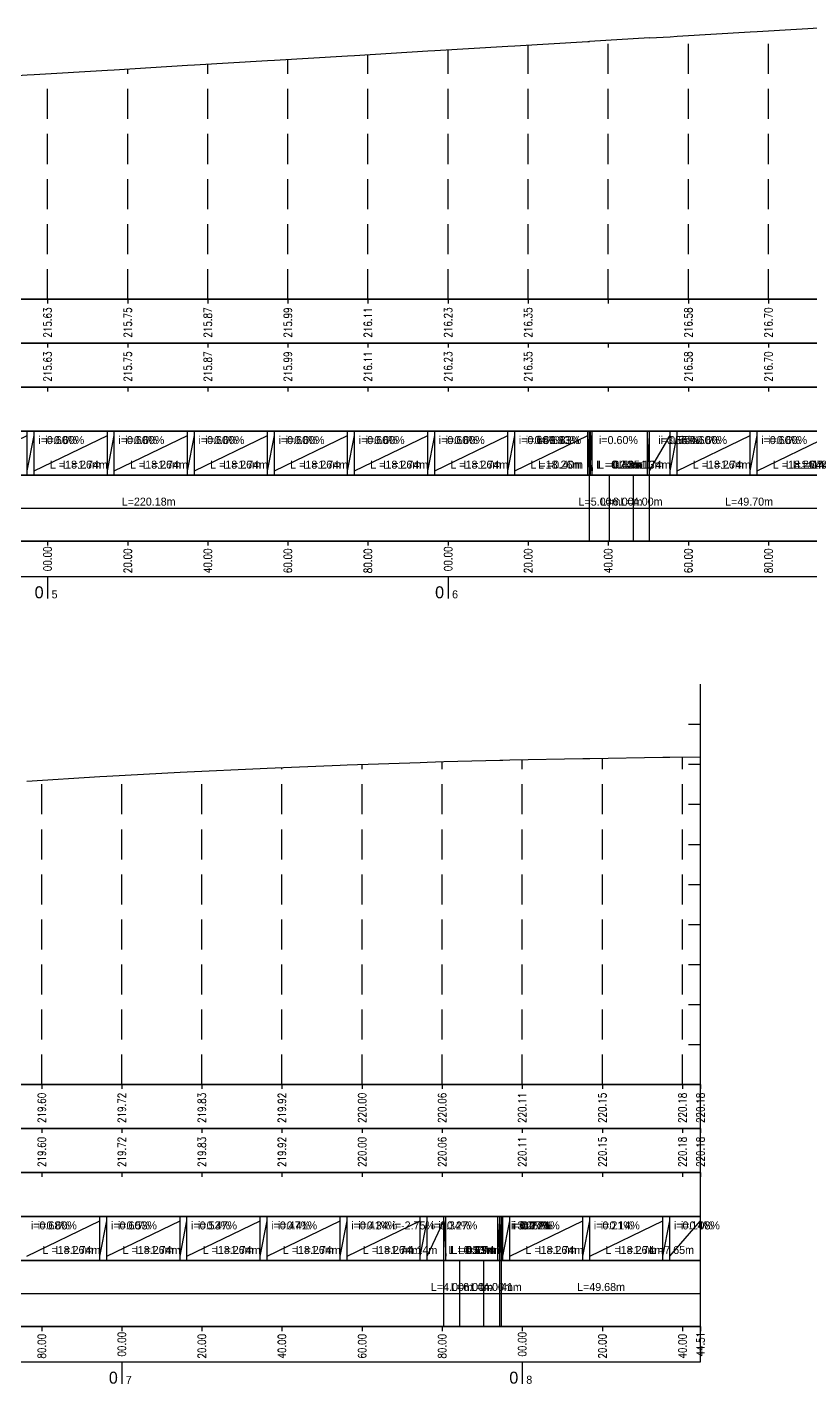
# Model space of a CAD drawing. Header units: metres. Extents: x 7399493 to 7407015, y 5696902 to 5712236.
# Drawn here: x 7406361.3 to 7406557, y 5700336.9 to 5700675.9 of the extents above; entities that cross this region are included whole.
import ezdxf

# ---------------------------------------------------------------- set-up
doc = ezdxf.new("R2010")
doc.units = ezdxf.units.M
doc.linetypes.add('DASHED', pattern=[0.75, 0.5, -0.25])
for name, color, linetype in [('pomoc', 140, 'Continuous'), ('PR_0', 7, 'Continuous'), ('PR_istniejacy_teren', 7, 'Continuous')]:
    doc.layers.add(name, color=color, linetype=linetype)
doc.styles.add('simplex 0.80', font='simplex.shx', dxfattribs={"width": 0.8})

# ---------------------------------------------------------------- blocks, each defined once
blk = doc.blocks.new('*U225')
at = {"layer": 'pomoc', "color": 7, "linetype": 'Continuous', "lineweight": -3}
for p, q in [((844.51, 0), (844.51, 100)), ((841.51, 90), (844.51, 90)), ((841.51, 80), (844.51, 80)), ((841.51, 70), (844.51, 70)), ((841.51, 60), (844.51, 60)), ((841.51, 50), (844.51, 50)), ((841.51, 40), (844.51, 40)), ((841.51, 30), (844.51, 30)), ((841.51, 20), (844.51, 20)), ((841.51, 10), (844.51, 10)), ((0, 0), (844.51, 0)), ((841.51, 0), (844.51, 0)), ((680, -11), (680, -12.1)), ((700, -11), (700, -12.1)), ((720, -11), (720, -12.1)), ((740, -11), (740, -12.1)), ((760, -11), (760, -12.1)), ((780, -11), (780, -12.1)), ((800, -11), (800, -12.1)), ((820, -11), (820, -12.1)), ((840, -11), (840, -12.1)), ((844.51, -11), (844.51, -12.1)), ((680, -22), (680, -23.1)), ((700, -22), (700, -23.1)), ((720, -22), (720, -23.1)), ((740, -22), (740, -23.1)), ((760, -22), (760, -23.1)), ((780, -22), (780, -23.1)), ((800, -22), (800, -23.1)), ((820, -22), (820, -23.1)), ((840, -22), (840, -23.1)), ((844.51, -22), (844.51, -23.1)), ((680, -60.5), (680, -61.6)), ((700, -60.5), (700, -61.6)), ((720, -60.5), (720, -61.6)), ((740, -60.5), (740, -61.6)), ((760, -60.5), (760, -61.6)), ((780, -60.5), (780, -61.6)), ((800, -60.5), (800, -61.6)), ((820, -60.5), (820, -61.6)), ((840, -60.5), (840, -61.6)), ((844.51, -60.5), (844.51, -61.6)), ((700, -69.3), (700, -74.8)), ((800, -69.3), (800, -74.8))]:
    blk.add_line(p, q, dxfattribs=at)
at = {"layer": 'pomoc', "color": 7, "linetype": 'DASHED', "lineweight": -3, "ltscale": 15}
for p, q in [((820, 0), (820, 81.53)), ((840, 0), (840, 81.8)), ((844.51, 0), (844.51, 81.84)), ((720, 0), (720, 78.26)), ((740, 0), (740, 79.19)), ((760, 0), (760, 79.99)), ((780, 0), (780, 80.64)), ((800, 0), (800, 81.14)), ((680, 0), (680, 76.04)), ((700, 0), (700, 77.22))]:
    blk.add_line(p, q, dxfattribs=at)
at = {"layer": 'pomoc', "color": 1, "linetype": 'Continuous', "lineweight": -3}
for p, q in [((680, 0), (680, -1.1)), ((700, 0), (700, -1.1)), ((720, 0), (720, -1.1)), ((740, 0), (740, -1.1)), ((760, 0), (760, -1.1)), ((780, 0), (780, -1.1)), ((800, 0), (800, -1.1)), ((820, 0), (820, -1.1)), ((840, 0), (840, -1.1)), ((844.51, 0), (844.51, -1.1)), ((680, -22), (680, -23.1)), ((700, -22), (700, -23.1)), ((720, -22), (720, -23.1)), ((740, -22), (740, -23.1)), ((760, -22), (760, -23.1)), ((780, -22), (780, -23.1)), ((800, -22), (800, -23.1)), ((820, -22), (820, -23.1)), ((840, -22), (840, -23.1)), ((844.51, -22), (844.51, -23.1)), ((694.54, -44), (694.54, -33)), ((696.27, -44), (696.27, -33)), ((714.54, -44), (714.54, -33)), ((716.27, -44), (716.27, -33)), ((734.54, -44), (734.54, -33)), ((736.27, -44), (736.27, -33)), ((754.54, -44), (754.54, -33)), ((756.27, -44), (756.27, -33)), ((774.54, -44), (774.54, -33)), ((776.27, -44), (776.27, -33)), ((780.41, -44), (780.41, -33)), ((780.95, -44), (780.95, -33)), ((793.88, -44), (793.88, -33)), ((794.41, -44), (794.41, -33)), ((794.83, -44), (794.83, -33)), ((795.12, -44), (795.12, -33)), ((796.86, -44), (796.86, -33)), ((815.12, -44), (815.12, -33)), ((816.86, -44), (816.86, -33)), ((835.12, -44), (835.12, -33)), ((836.86, -44), (836.86, -33)), ((676.27, -42.9), (694.54, -34.1)), ((694.54, -42.9), (696.27, -34.1)), ((696.27, -42.9), (714.54, -34.1)), ((714.54, -42.9), (716.27, -34.1)), ((716.27, -42.9), (734.54, -34.1)), ((734.54, -42.9), (736.27, -34.1)), ((736.27, -42.9), (754.54, -34.1)), ((754.54, -42.9), (756.27, -34.1)), ((756.27, -42.9), (774.54, -34.1)), ((774.54, -42.9), (776.27, -34.1)), ((776.27, -42.9), (780.41, -34.1)), ((780.41, -34.1), (780.95, -42.9)), ((793.88, -42.9), (794.41, -34.1)), ((794.41, -42.9), (794.83, -34.1)), ((794.83, -42.9), (795.12, -34.1)), ((795.12, -42.9), (796.86, -34.1)), ((796.86, -42.9), (815.12, -34.1)), ((815.12, -42.9), (816.86, -34.1)), ((816.86, -42.9), (835.12, -34.1)), ((835.12, -42.9), (836.86, -34.1)), ((836.86, -42.9), (844.51, -34.1)), ((780.41, -60.5), (780.41, -44)), ((784.41, -60.5), (784.41, -44)), ((790.41, -60.5), (790.41, -44)), ((794.41, -60.5), (794.41, -44)), ((794.83, -60.5), (794.83, -44)), ((391.27, -52.25), (780.41, -52.25)), ((780.41, -52.25), (784.41, -52.25)), ((784.41, -52.25), (790.41, -52.25)), ((790.41, -52.25), (794.41, -52.25)), ((794.41, -52.25), (794.83, -52.25)), ((794.83, -52.25), (844.51, -52.25))]:
    blk.add_line(p, q, dxfattribs=at)
at = {"layer": 'pomoc', "color": 7, "linetype": 'Continuous', "lineweight": -3}
for points in [[(0, -11), (844.51, -11), (844.51, 0), (0, 0)], [(0, -22), (844.51, -22), (844.51, -11), (0, -11)], [(0, -33), (844.51, -33), (844.51, -22), (0, -22)], [(0, -33), (844.51, -33), (844.51, -22), (0, -22)], [(0, -44), (844.51, -44), (844.51, -33), (0, -33)], [(0, -60.5), (844.51, -60.5), (844.51, -44), (0, -44)], [(0, -69.3), (844.51, -69.3), (844.51, -60.5), (0, -60.5)]]:
    blk.add_3dface(points, dxfattribs=at)
blk = doc.blocks.new('*U223')
at = {"layer": 'pomoc', "color": 1, "linetype": 'Continuous', "lineweight": -3, "char_height": 2, "attachment_point": 6, "rotation": 90, "style": 'simplex 0.80'}
for s, insert in [('219.60', (7404472.32, 5700412.7)), ('219.72', (7404492.32, 5700412.7)), ('219.83', (7404512.32, 5700412.7)), ('219.92', (7404532.32, 5700412.7)), ('220.00', (7404552.32, 5700412.7)), ('220.06', (7404572.32, 5700412.7)), ('220.11', (7404592.32, 5700412.7)), ('220.15', (7404612.32, 5700412.7)), ('220.18', (7404632.32, 5700412.7)), ('220.18', (7404636.83, 5700412.7))]:
    blk.add_mtext(s, dxfattribs=dict(at, insert=insert))
blk = doc.blocks.new('*U222')
at = {"layer": 'pomoc', "color": 1, "linetype": 'Continuous', "lineweight": -3, "char_height": 2, "attachment_point": 6, "rotation": 90, "style": 'simplex 0.80'}
for s, insert in [('219.60', (7404472.32, 5700401.7)), ('219.72', (7404492.32, 5700401.7)), ('219.83', (7404512.32, 5700401.7)), ('219.92', (7404532.32, 5700401.7)), ('220.00', (7404552.32, 5700401.7)), ('220.06', (7404572.32, 5700401.7)), ('220.11', (7404592.32, 5700401.7)), ('220.15', (7404612.32, 5700401.7)), ('220.18', (7404632.32, 5700401.7)), ('220.18', (7404636.83, 5700401.7))]:
    blk.add_mtext(s, dxfattribs=dict(at, insert=insert))
blk = doc.blocks.new('*U221')
at = {"layer": 'PR_0', "color": 1, "linetype": 'Continuous', "lineweight": -3, "char_height": 2}
for s, insert, attachment_point in [('i=0.68%', (7404469.61, 5700378.54), 7), ('i=0.60%', (7404471.35, 5700378.54), 7), ('i=0.60%', (7404489.61, 5700378.54), 7), ('i=0.53%', (7404491.35, 5700378.54), 7), ('i=0.53%', (7404509.61, 5700378.54), 7), ('i=0.47%', (7404511.35, 5700378.54), 7), ('i=0.47%', (7404529.61, 5700378.54), 7), ('i=0.41%', (7404531.35, 5700378.54), 7), ('i=0.41%', (7404549.61, 5700378.54), 7), ('i=0.34%', (7404551.35, 5700378.54), 7), ('i=-2.75%', (7404570.52, 5700378.54), 9), ('i=0.34%', (7404569.61, 5700378.54), 7), ('i=0.27%', (7404571.35, 5700378.54), 7), ('i=3.25%', (7404588.96, 5700378.54), 7), ('i=0.27%', (7404589.49, 5700378.54), 7), ('i=0.27%', (7404589.9, 5700378.54), 7), ('i=0.27%', (7404590.19, 5700378.54), 7), ('i=0.21%', (7404591.93, 5700378.54), 7), ('i=0.21%', (7404610.19, 5700378.54), 7), ('i=0.14%', (7404611.93, 5700378.54), 7), ('i=0.14%', (7404630.19, 5700378.54), 7), ('i=0.08%', (7404631.93, 5700378.54), 7), ('L =18.26m', (7404485.23, 5700372.41), 9), ('L =1.74m', (7404486.97, 5700372.41), 9), ('L =18.26m', (7404505.23, 5700372.41), 9), ('L =1.74m', (7404506.97, 5700372.41), 9), ('L =18.26m', (7404525.23, 5700372.41), 9), ('L =1.74m', (7404526.97, 5700372.41), 9), ('L =18.26m', (7404545.23, 5700372.41), 9), ('L =1.74m', (7404546.97, 5700372.41), 9), ('L =18.26m', (7404565.23, 5700372.41), 9), ('L =1.74m', (7404566.97, 5700372.41), 9), ('L =4.14m', (7404571.11, 5700372.41), 9), ('L =0.53m', (7404585.11, 5700372.41), 9), ('L =0.41m', (7404585.53, 5700372.41), 9), ('L =0.53m', (7404574.36, 5700372.41), 7), ('L =0.29m', (7404585.82, 5700372.41), 9), ('L =1.74m', (7404587.56, 5700372.41), 9), ('L =18.26m', (7404605.82, 5700372.41), 9), ('L =1.74m', (7404607.56, 5700372.41), 9), ('L =18.26m', (7404625.82, 5700372.41), 9), ('L =1.74m', (7404627.56, 5700372.41), 9), ('L =7.65m', (7404635.21, 5700372.41), 9)]:
    blk.add_mtext(s, dxfattribs=dict(at, insert=insert, attachment_point=attachment_point))
blk = doc.blocks.new('*U220')
at = {"layer": 'pomoc', "color": 1, "linetype": 'Continuous', "lineweight": -3, "char_height": 2, "attachment_point": 8}
for s, insert in [('L=4.00m', (7404574.74, 5700363.16)), ('L=6.00m', (7404579.74, 5700363.16)), ('L=4.00m', (7404584.74, 5700363.16)), ('L=0.41m', (7404586.95, 5700363.16)), ('L=49.68m', (7404611.99, 5700363.16))]:
    blk.add_mtext(s, dxfattribs=dict(at, insert=insert))
blk = doc.blocks.new('*U219')
at = {"layer": 'pomoc', "color": 1, "linetype": 'Continuous', "lineweight": -3, "char_height": 2, "attachment_point": 5, "rotation": 90, "style": 'simplex 0.80'}
for s, insert in [('80.00', (7404472.32, 5700349.39)), ('00.00', (7404492.32, 5700349.89)), ('20.00', (7404512.32, 5700349.39)), ('40.00', (7404532.32, 5700349.39)), ('60.00', (7404552.32, 5700349.39)), ('80.00', (7404572.32, 5700349.39)), ('00.00', (7404592.32, 5700349.89)), ('20.00', (7404612.32, 5700349.39)), ('40.00', (7404632.32, 5700349.39)), ('44.51', (7404636.83, 5700349.89))]:
    blk.add_mtext(s, dxfattribs=dict(at, insert=insert))
blk = doc.blocks.new('*U218')
at = {"layer": 'pomoc', "color": 1, "linetype": 'Continuous', "lineweight": -3}
for s, insert, char_height, attachment_point in [('0', (7404491.32, 5700339.99), 3, 9), ('0', (7404591.32, 5700339.99), 3, 9), ('7', (7404493.32, 5700339.98), 2, 7), ('8', (7404593.32, 5700339.98), 2, 7)]:
    blk.add_mtext(s, dxfattribs=dict(at, insert=insert, char_height=char_height, attachment_point=attachment_point))
blk = doc.blocks.new('*U265')
at = {"layer": 'pomoc', "color": 1, "linetype": 'Continuous', "lineweight": -3, "char_height": 2, "attachment_point": 6, "rotation": 90, "style": 'simplex 0.80'}
for s, insert in [('215.63', (7403981.69, 5701203.02)), ('215.75', (7404001.69, 5701203.02)), ('215.87', (7404021.69, 5701203.02)), ('215.99', (7404041.69, 5701203.02)), ('216.11', (7404061.69, 5701203.02)), ('216.23', (7404081.69, 5701203.02)), ('216.35', (7404101.69, 5701203.02)), ('216.58', (7404141.69, 5701203.02)), ('216.70', (7404161.69, 5701203.02))]:
    blk.add_mtext(s, dxfattribs=dict(at, insert=insert))
blk = doc.blocks.new('*U264')
at = {"layer": 'pomoc', "color": 1, "linetype": 'Continuous', "lineweight": -3, "char_height": 2, "attachment_point": 6, "rotation": 90, "style": 'simplex 0.80'}
for s, insert in [('215.63', (7403981.69, 5701192.02)), ('215.75', (7404001.69, 5701192.02)), ('215.87', (7404021.69, 5701192.02)), ('215.99', (7404041.69, 5701192.02)), ('216.11', (7404061.69, 5701192.02)), ('216.23', (7404081.69, 5701192.02)), ('216.35', (7404101.69, 5701192.02)), ('216.58', (7404141.69, 5701192.02)), ('216.70', (7404161.69, 5701192.02))]:
    blk.add_mtext(s, dxfattribs=dict(at, insert=insert))
blk = doc.blocks.new('*U263')
at = {"layer": 'PR_0', "color": 1, "linetype": 'Continuous', "lineweight": -3, "char_height": 2}
for s, insert, attachment_point in [('i=0.60%', (7403979.36, 5701168.86), 7), ('i=0.60%', (7403981.1, 5701168.86), 7), ('i=0.60%', (7403999.36, 5701168.86), 7), ('i=0.60%', (7404001.1, 5701168.86), 7), ('i=0.60%', (7404019.36, 5701168.86), 7), ('i=0.60%', (7404021.1, 5701168.86), 7), ('i=0.60%', (7404039.36, 5701168.86), 7), ('i=0.60%', (7404041.1, 5701168.86), 7), ('i=0.60%', (7404059.36, 5701168.86), 7), ('i=0.60%', (7404061.1, 5701168.86), 7), ('i=0.60%', (7404079.36, 5701168.86), 7), ('i=0.60%', (7404081.1, 5701168.86), 7), ('i=0.60%', (7404099.36, 5701168.86), 7), ('i=0.60%', (7404101.1, 5701168.86), 7), ('i=-1.83%', (7404114.49, 5701168.86), 9), ('i=-1.83%', (7404114.92, 5701168.86), 9), ('i=0.60%', (7404119.36, 5701168.86), 7), ('i=3.55%', (7404134.22, 5701168.86), 7), ('i=0.60%', (7404134.76, 5701168.86), 7), ('i=0.60%', (7404139.88, 5701168.86), 7), ('i=0.60%', (7404141.62, 5701168.86), 7), ('i=0.60%', (7404159.88, 5701168.86), 7), ('i=0.60%', (7404161.62, 5701168.86), 7), ('L =18.26m', (7403994.98, 5701162.73), 9), ('L =1.74m', (7403996.72, 5701162.73), 9), ('L =18.26m', (7404014.98, 5701162.73), 9), ('L =1.74m', (7404016.72, 5701162.73), 9), ('L =18.26m', (7404034.98, 5701162.73), 9), ('L =1.74m', (7404036.72, 5701162.73), 9), ('L =18.26m', (7404054.98, 5701162.73), 9), ('L =1.74m', (7404056.72, 5701162.73), 9), ('L =18.26m', (7404074.98, 5701162.73), 9), ('L =1.74m', (7404076.72, 5701162.73), 9), ('L =18.26m', (7404094.98, 5701162.73), 9), ('L =1.74m', (7404096.72, 5701162.73), 9), ('L =18.26m', (7404114.98, 5701162.73), 9), ('L =0.40m', (7404115.38, 5701162.73), 9), ('L =0.24m', (7404118.63, 5701162.73), 7), ('L =0.43m', (7404118.87, 5701162.73), 7), ('L =0.53m', (7404130.38, 5701162.73), 9), ('L =5.13m', (7404135.51, 5701162.73), 9), ('L =1.74m', (7404137.25, 5701162.73), 9), ('L =18.26m', (7404155.51, 5701162.73), 9), ('L =1.74m', (7404157.25, 5701162.73), 9), ('L =18.26m', (7404175.51, 5701162.73), 9), ('L =1.74m', (7404177.25, 5701162.73), 9), ('L =1.74m', (7404178.99, 5701162.73), 9), ('L =1.09m', (7404180.08, 5701162.73), 9)]:
    blk.add_mtext(s, dxfattribs=dict(at, insert=insert, attachment_point=attachment_point))
blk = doc.blocks.new('*U262')
at = {"layer": 'pomoc', "color": 1, "linetype": 'Continuous', "lineweight": -3, "char_height": 2, "attachment_point": 8}
for s, insert in [('L=220.18m', (7404006.92, 5701153.48)), ('L=5.00m', (7404119.51, 5701153.48)), ('L=6.00m', (7404125.01, 5701153.48)), ('L=4.00m', (7404130.01, 5701153.48)), ('L=49.70m', (7404156.85, 5701153.48))]:
    blk.add_mtext(s, dxfattribs=dict(at, insert=insert))
blk = doc.blocks.new('*U261')
at = {"layer": 'pomoc', "color": 1, "linetype": 'Continuous', "lineweight": -3, "char_height": 2, "attachment_point": 5, "rotation": 90, "style": 'simplex 0.80'}
for s, insert in [('00.00', (7403981.69, 5701140.21)), ('00.00', (7404081.69, 5701140.21)), ('20.00', (7404001.69, 5701139.71)), ('40.00', (7404021.69, 5701139.71)), ('60.00', (7404041.69, 5701139.71)), ('80.00', (7404061.69, 5701139.71)), ('20.00', (7404101.69, 5701139.71)), ('40.00', (7404121.69, 5701139.71)), ('60.00', (7404141.69, 5701139.71)), ('80.00', (7404161.69, 5701139.71))]:
    blk.add_mtext(s, dxfattribs=dict(at, insert=insert))

msp = doc.modelspace()

# ---------------------------------------------------------------- linework, layer by layer
at = {"layer": 'pomoc', "color": 7, "linetype": 'DASHED', "lineweight": -3, "ltscale": 15}
for p, q in [((7406546.36, 5700607.95), (7406546.36, 5700674.98)), ((7406506.36, 5700607.95), (7406506.36, 5700672.61)), ((7406526.36, 5700607.95), (7406526.36, 5700673.79)), ((7406446.36, 5700607.95), (7406446.36, 5700669.05)), ((7406466.36, 5700607.95), (7406466.36, 5700670.24)), ((7406486.36, 5700607.95), (7406486.36, 5700671.43)), ((7406386.36, 5700607.95), (7406386.36, 5700665.47)), ((7406406.36, 5700607.95), (7406406.36, 5700666.66)), ((7406426.36, 5700607.95), (7406426.36, 5700667.85)), ((7406366.36, 5700607.95), (7406366.36, 5700664.27))]:
    msp.add_line(p, q, dxfattribs=at)
at = {"layer": 'pomoc', "color": 7, "linetype": 'Continuous', "lineweight": -3}
for p, q in [((7406166.36, 5700607.95), (7407002.71, 5700607.95)), ((7406366.36, 5700596.95), (7406366.36, 5700595.85)), ((7406386.36, 5700596.95), (7406386.36, 5700595.85)), ((7406406.36, 5700596.95), (7406406.36, 5700595.85)), ((7406426.36, 5700596.95), (7406426.36, 5700595.85)), ((7406446.36, 5700596.95), (7406446.36, 5700595.85)), ((7406466.36, 5700596.95), (7406466.36, 5700595.85)), ((7406486.36, 5700596.95), (7406486.36, 5700595.85)), ((7406506.36, 5700596.95), (7406506.36, 5700595.85)), ((7406526.36, 5700596.95), (7406526.36, 5700595.85)), ((7406546.36, 5700596.95), (7406546.36, 5700595.85)), ((7406366.36, 5700585.95), (7406366.36, 5700584.85)), ((7406386.36, 5700585.95), (7406386.36, 5700584.85)), ((7406406.36, 5700585.95), (7406406.36, 5700584.85)), ((7406426.36, 5700585.95), (7406426.36, 5700584.85)), ((7406446.36, 5700585.95), (7406446.36, 5700584.85)), ((7406466.36, 5700585.95), (7406466.36, 5700584.85)), ((7406486.36, 5700585.95), (7406486.36, 5700584.85)), ((7406506.36, 5700585.95), (7406506.36, 5700584.85)), ((7406526.36, 5700585.95), (7406526.36, 5700584.85)), ((7406546.36, 5700585.95), (7406546.36, 5700584.85)), ((7406366.36, 5700547.45), (7406366.36, 5700546.35)), ((7406386.36, 5700547.45), (7406386.36, 5700546.35)), ((7406406.36, 5700547.45), (7406406.36, 5700546.35)), ((7406426.36, 5700547.45), (7406426.36, 5700546.35)), ((7406446.36, 5700547.45), (7406446.36, 5700546.35)), ((7406466.36, 5700547.45), (7406466.36, 5700546.35)), ((7406486.36, 5700547.45), (7406486.36, 5700546.35)), ((7406506.36, 5700547.45), (7406506.36, 5700546.35)), ((7406526.36, 5700547.45), (7406526.36, 5700546.35)), ((7406546.36, 5700547.45), (7406546.36, 5700546.35)), ((7406366.36, 5700538.65), (7406366.36, 5700533.15)), ((7406466.36, 5700538.65), (7406466.36, 5700533.15))]:
    msp.add_line(p, q, dxfattribs=at)
at = {"layer": 'pomoc', "color": 1, "linetype": 'Continuous', "lineweight": -3}
for p, q in [((7406366.36, 5700607.95), (7406366.36, 5700606.85)), ((7406386.36, 5700607.95), (7406386.36, 5700606.85)), ((7406406.36, 5700607.95), (7406406.36, 5700606.85)), ((7406426.36, 5700607.95), (7406426.36, 5700606.85)), ((7406446.36, 5700607.95), (7406446.36, 5700606.85)), ((7406466.36, 5700607.95), (7406466.36, 5700606.85)), ((7406486.36, 5700607.95), (7406486.36, 5700606.85)), ((7406506.36, 5700607.95), (7406506.36, 5700606.85)), ((7406526.36, 5700607.95), (7406526.36, 5700606.85)), ((7406546.36, 5700607.95), (7406546.36, 5700606.85)), ((7406366.36, 5700585.95), (7406366.36, 5700584.85)), ((7406386.36, 5700585.95), (7406386.36, 5700584.85)), ((7406406.36, 5700585.95), (7406406.36, 5700584.85)), ((7406426.36, 5700585.95), (7406426.36, 5700584.85)), ((7406446.36, 5700585.95), (7406446.36, 5700584.85)), ((7406466.36, 5700585.95), (7406466.36, 5700584.85)), ((7406486.36, 5700585.95), (7406486.36, 5700584.85)), ((7406506.36, 5700585.95), (7406506.36, 5700584.85)), ((7406526.36, 5700585.95), (7406526.36, 5700584.85)), ((7406546.36, 5700585.95), (7406546.36, 5700584.85)), ((7406343.02, 5700565.05), (7406361.28, 5700573.85)), ((7406361.28, 5700563.95), (7406361.28, 5700574.95)), ((7406361.28, 5700565.05), (7406363.02, 5700573.85)), ((7406363.02, 5700563.95), (7406363.02, 5700574.95)), ((7406363.02, 5700565.05), (7406381.28, 5700573.85)), ((7406381.28, 5700563.95), (7406381.28, 5700574.95)), ((7406381.28, 5700565.05), (7406383.02, 5700573.85)), ((7406383.02, 5700563.95), (7406383.02, 5700574.95)), ((7406383.02, 5700565.05), (7406401.28, 5700573.85)), ((7406401.28, 5700563.95), (7406401.28, 5700574.95)), ((7406401.28, 5700565.05), (7406403.02, 5700573.85)), ((7406403.02, 5700563.95), (7406403.02, 5700574.95)), ((7406403.02, 5700565.05), (7406421.28, 5700573.85)), ((7406421.28, 5700563.95), (7406421.28, 5700574.95)), ((7406421.28, 5700565.05), (7406423.02, 5700573.85)), ((7406423.02, 5700563.95), (7406423.02, 5700574.95)), ((7406423.02, 5700565.05), (7406441.28, 5700573.85)), ((7406441.28, 5700563.95), (7406441.28, 5700574.95)), ((7406441.28, 5700565.05), (7406443.02, 5700573.85)), ((7406443.02, 5700563.95), (7406443.02, 5700574.95)), ((7406443.02, 5700565.05), (7406461.28, 5700573.85)), ((7406461.28, 5700563.95), (7406461.28, 5700574.95)), ((7406461.28, 5700565.05), (7406463.02, 5700573.85)), ((7406463.02, 5700563.95), (7406463.02, 5700574.95)), ((7406463.02, 5700565.05), (7406481.28, 5700573.85)), ((7406481.28, 5700563.95), (7406481.28, 5700574.95)), ((7406481.28, 5700565.05), (7406483.02, 5700573.85)), ((7406483.02, 5700563.95), (7406483.02, 5700574.95)), ((7406483.02, 5700565.05), (7406501.28, 5700573.85)), ((7406501.28, 5700563.95), (7406501.28, 5700574.95)), ((7406501.28, 5700565.05), (7406501.68, 5700573.85)), ((7406501.68, 5700563.95), (7406501.68, 5700574.95)), ((7406501.68, 5700573.85), (7406501.92, 5700565.05)), ((7406501.92, 5700563.95), (7406501.92, 5700574.95)), ((7406501.92, 5700573.85), (7406502.35, 5700565.05)), ((7406502.35, 5700563.95), (7406502.35, 5700574.95)), ((7406516.15, 5700563.95), (7406516.15, 5700574.95)), ((7406516.15, 5700565.05), (7406516.68, 5700573.85)), ((7406516.68, 5700563.95), (7406516.68, 5700574.95)), ((7406516.68, 5700565.05), (7406521.81, 5700573.85)), ((7406521.81, 5700563.95), (7406521.81, 5700574.95)), ((7406521.81, 5700565.05), (7406523.54, 5700573.85)), ((7406523.54, 5700563.95), (7406523.54, 5700574.95)), ((7406523.54, 5700565.05), (7406541.81, 5700573.85)), ((7406541.81, 5700563.95), (7406541.81, 5700574.95)), ((7406541.81, 5700565.05), (7406543.54, 5700573.85)), ((7406543.54, 5700563.95), (7406543.54, 5700574.95)), ((7406543.54, 5700565.05), (7406561.81, 5700573.85)), ((7406501.68, 5700547.45), (7406501.68, 5700563.95)), ((7406506.68, 5700547.45), (7406506.68, 5700563.95)), ((7406512.68, 5700547.45), (7406512.68, 5700563.95)), ((7406516.68, 5700547.45), (7406516.68, 5700563.95)), ((7406281.5, 5700555.7), (7406501.68, 5700555.7)), ((7406501.68, 5700555.7), (7406506.68, 5700555.7)), ((7406506.68, 5700555.7), (7406512.68, 5700555.7)), ((7406512.68, 5700555.7), (7406516.68, 5700555.7)), ((7406516.68, 5700555.7), (7406566.38, 5700555.7))]:
    msp.add_line(p, q, dxfattribs=at)
at = {"layer": 'pomoc', "color": 7, "linetype": 'Continuous', "lineweight": -3}
for points in [[(7406166.36, 5700596.95), (7407002.71, 5700596.95), (7407002.71, 5700607.95), (7406166.36, 5700607.95)], [(7406166.36, 5700585.95), (7407002.71, 5700585.95), (7407002.71, 5700596.95), (7406166.36, 5700596.95)], [(7406166.36, 5700574.95), (7407002.71, 5700574.95), (7407002.71, 5700585.95), (7406166.36, 5700585.95)], [(7406166.36, 5700574.95), (7407002.71, 5700574.95), (7407002.71, 5700585.95), (7406166.36, 5700585.95)], [(7406166.36, 5700563.95), (7407002.71, 5700563.95), (7407002.71, 5700574.95), (7406166.36, 5700574.95)], [(7406166.36, 5700547.45), (7407002.71, 5700547.45), (7407002.71, 5700563.95), (7406166.36, 5700563.95)], [(7406166.36, 5700538.65), (7407002.71, 5700538.65), (7407002.71, 5700547.45), (7406166.36, 5700547.45)]]:
    msp.add_3dface(points, dxfattribs=at)
at = {"layer": 'PR_istniejacy_teren', "color": 7, "linetype": 'Continuous', "lineweight": -3, "ltscale": 4}
for p, q in [((7406543.54, 5700674.81), (7406561.81, 5700675.9)), ((7406543.54, 5700674.81), (7406561.81, 5700675.9)), ((7406483.02, 5700671.23), (7406501.28, 5700672.32)), ((7406483.02, 5700671.23), (7406501.28, 5700672.32)), ((7406501.28, 5700672.32), (7406501.68, 5700672.35)), ((7406501.28, 5700672.32), (7406501.68, 5700672.35)), ((7406516.68, 5700673.21), (7406501.68, 5700672.35)), ((7406516.68, 5700673.21), (7406521.81, 5700673.51)), ((7406516.68, 5700673.21), (7406521.81, 5700673.51)), ((7406521.81, 5700673.51), (7406523.54, 5700673.62)), ((7406521.81, 5700673.51), (7406523.54, 5700673.62)), ((7406523.54, 5700673.62), (7406541.81, 5700674.71)), ((7406523.54, 5700673.62), (7406541.81, 5700674.71)), ((7406541.81, 5700674.71), (7406543.54, 5700674.81)), ((7406541.81, 5700674.71), (7406543.54, 5700674.81)), ((7406423.02, 5700667.65), (7406441.28, 5700668.74)), ((7406423.02, 5700667.65), (7406441.28, 5700668.74)), ((7406441.28, 5700668.74), (7406443.02, 5700668.85)), ((7406441.28, 5700668.74), (7406443.02, 5700668.85)), ((7406443.02, 5700668.85), (7406461.28, 5700669.94)), ((7406443.02, 5700668.85), (7406461.28, 5700669.94)), ((7406461.28, 5700669.94), (7406463.02, 5700670.04)), ((7406461.28, 5700669.94), (7406463.02, 5700670.04)), ((7406463.02, 5700670.04), (7406481.28, 5700671.13)), ((7406463.02, 5700670.04), (7406481.28, 5700671.13)), ((7406481.28, 5700671.13), (7406483.02, 5700671.23)), ((7406481.28, 5700671.13), (7406483.02, 5700671.23)), ((7406363.02, 5700664.07), (7406381.28, 5700665.16)), ((7406363.02, 5700664.07), (7406381.28, 5700665.16)), ((7406381.28, 5700665.16), (7406383.02, 5700665.27)), ((7406381.28, 5700665.16), (7406383.02, 5700665.27)), ((7406383.02, 5700665.27), (7406401.28, 5700666.36)), ((7406383.02, 5700665.27), (7406401.28, 5700666.36)), ((7406401.28, 5700666.36), (7406403.02, 5700666.46)), ((7406401.28, 5700666.36), (7406403.02, 5700666.46)), ((7406403.02, 5700666.46), (7406421.28, 5700667.55)), ((7406403.02, 5700666.46), (7406421.28, 5700667.55)), ((7406421.28, 5700667.55), (7406423.02, 5700667.65)), ((7406421.28, 5700667.55), (7406423.02, 5700667.65)), ((7406343.02, 5700662.88), (7406361.28, 5700663.97)), ((7406343.02, 5700662.88), (7406361.28, 5700663.97)), ((7406361.28, 5700663.97), (7406363.02, 5700664.07)), ((7406361.28, 5700663.97), (7406363.02, 5700664.07)), ((7406441.17, 5700491.58), (7406459.43, 5700492.21)), ((7406459.43, 5700492.21), (7406461.17, 5700492.27)), ((7406461.17, 5700492.27), (7406465.31, 5700492.38)), ((7406465.31, 5700492.38), (7406479.31, 5700492.73)), ((7406479.31, 5700492.73), (7406479.72, 5700492.74)), ((7406479.72, 5700492.74), (7406480.01, 5700492.75)), ((7406480.01, 5700492.75), (7406481.75, 5700492.8)), ((7406481.75, 5700492.8), (7406500.01, 5700493.17)), ((7406500.01, 5700493.17), (7406501.75, 5700493.21)), ((7406501.75, 5700493.21), (7406520.01, 5700493.47)), ((7406520.01, 5700493.47), (7406521.75, 5700493.5)), ((7406521.75, 5700493.5), (7406529.4, 5700493.56)), ((7406361.17, 5700487.54), (7406379.43, 5700488.64)), ((7406379.43, 5700488.64), (7406381.17, 5700488.74)), ((7406381.17, 5700488.74), (7406399.43, 5700489.72)), ((7406399.43, 5700489.72), (7406401.17, 5700489.81)), ((7406401.17, 5700489.81), (7406419.43, 5700490.67)), ((7406419.43, 5700490.67), (7406421.17, 5700490.76)), ((7406421.17, 5700490.76), (7406439.43, 5700491.51)), ((7406439.43, 5700491.51), (7406441.17, 5700491.58))]:
    msp.add_line(p, q, dxfattribs=at)

# ---------------------------------------------------------------- block references
at = {"layer": 'pomoc', "color": 30, "linetype": 'Continuous', "lineweight": -3}
for name, p in [('*U265', (2384.67, -597.16)), ('*U264', (2384.67, -597.16)), ('*U263', (2384.67, -597.16)), ('*U262', (2384.67, -597.16)), ('*U261', (2384.67, -597.16)), ('*U225', (7405684.89, 5700411.72)), ('*U223', (1892.57, -3.06)), ('*U222', (1892.57, -3.06)), ('*U221', (1892.57, -3.06)), ('*U220', (1892.57, -3.06)), ('*U219', (1892.57, -3.06)), ('*U218', (1892.57, -3.06))]:
    msp.add_blockref(name, p, dxfattribs=at)

# ---------------------------------------------------------------- texts
at = {"layer": 'pomoc', "color": 1, "linetype": 'Continuous', "lineweight": -3}
for s, insert, char_height, attachment_point in [('0', (7406365.36, 5700533.15), 3, 9), ('0', (7406465.36, 5700533.15), 3, 9), ('5', (7406367.36, 5700533.15), 2, 7), ('6', (7406467.36, 5700533.15), 2, 7)]:
    msp.add_mtext(s, dxfattribs=dict(at, insert=insert, char_height=char_height, attachment_point=attachment_point))

doc.saveas('drawing.dxf')
